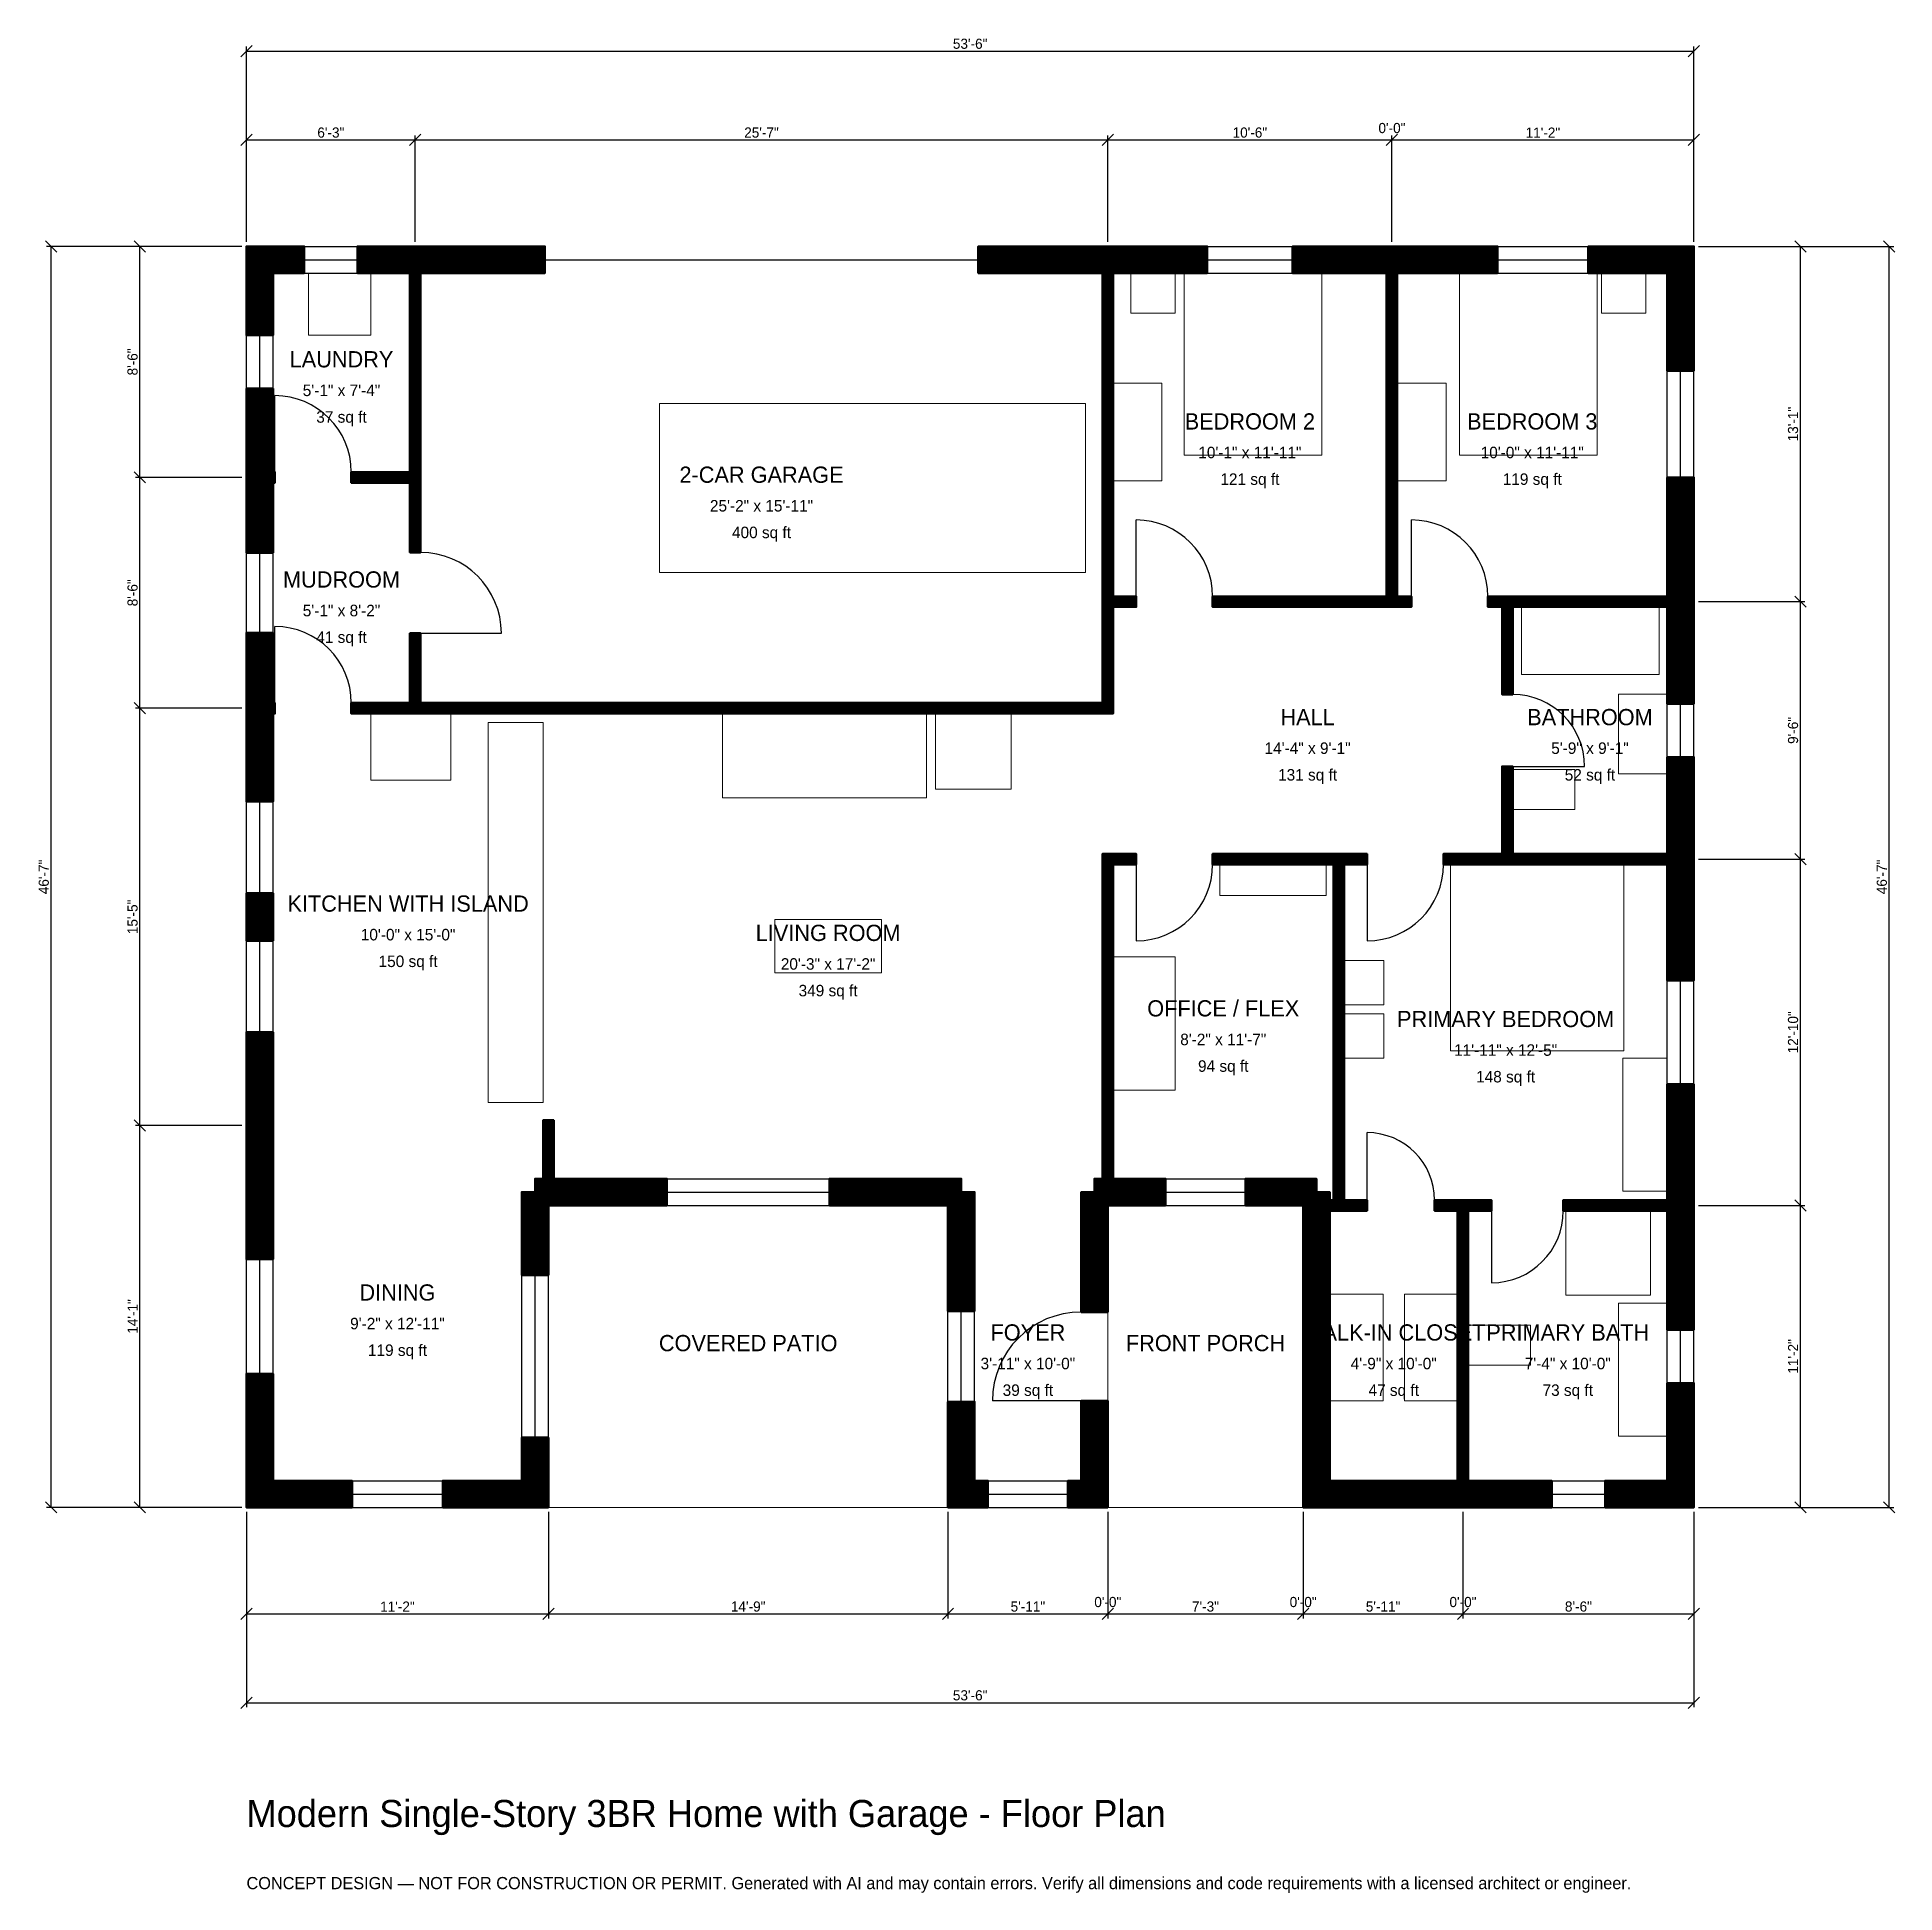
# Model space of a CAD drawing. Header units: inches. Extents: x -93 to 731, y -171 to 652.
import ezdxf
from ezdxf.enums import TextEntityAlignment as Align

# ---------------------------------------------------------------- set-up
doc = ezdxf.new("R2010")
doc.units = ezdxf.units.IN
doc.header["$MEASUREMENT"] = 0
doc.linetypes.add('DASHED', pattern=[0.6, 0.5, -0.1])
for name, color, linetype, lineweight in [('A-ANNO-DIMS', 1, 'Continuous', 13), ('A-ANNO-TEXT', 7, 'Continuous', 18), ('A-AREA-IDEN', 7, 'Continuous', 18), ('A-DOOR', 2, 'Continuous', 25), ('A-FLOR-FIXT', 9, 'Continuous', 13), ('A-FURN', 9, 'Continuous', 13), ('A-GLAZ', 4, 'Continuous', 25), ('A-SITE-PAVE', 8, 'Continuous', 13), ('A-WALL', 7, 'Continuous', 50), ('A-WALL-PATT', 8, 'Continuous', 13)]:
    doc.layers.add(name, color=color, linetype=linetype, lineweight=lineweight)
doc.dimstyles.new('PLAN', dxfattribs={"dimtxt": 4.5, "dimasz": 3, "dimexe": 2, "dimexo": 2, "dimgap": 1, "dimtad": 1, "dimdec": 0, "dimlunit": 4, "dimtsz": 2.5, "dimcen": 2.5, "dimclrd": 1, "dimclre": 1, "dimazin": 3, "dimtfac": 1, "dimtmove": 0, "dimatfit": 3})

msp = doc.modelspace()

# ---------------------------------------------------------------- hatches: boundary and pattern name
at = {"layer": 'A-WALL-PATT'}
h = msp.add_hatch(dxfattribs=at)
h.set_pattern_fill('ANSI31', color=8, scale=0.8)
h.paths.add_polyline_path([(87.0079, 0), (87.0079, 11.811), (122.0472, 11.811), (122.0472, 30.9055), (133.8583, 30.9055), (133.8583, 11.811), (133.8583, 11.811), (133.8583, 0), (133.8583, 0), (133.8583, 0), (122.0472, 0), (122.0472, 0), (87.0079, 0)])
h.paths.add_polyline_path([(11.811, 0), (11.811, 0), (0, 0), (0, 0), (0, 0), (0, 11.811), (0, 11.811), (0, 59.252), (11.811, 59.252), (11.811, 11.811), (46.8504, 11.811), (46.8504, 0), (11.811, 0)])
h.paths.add_polyline_path([(0, 163.3858), (0, 175.1969), (0, 210.6955), (11.811, 210.6955), (11.811, 175.1969), (11.811, 163.3858), (11.811, 110.0394), (0, 110.0394), (0, 163.3858)])
h.paths.add_polyline_path([(0, 272.3753), (11.811, 272.3753), (11.811, 251.2467), (0, 251.2467), (0, 272.3753)])
h.paths.add_polyline_path([(0, 348.4252), (0, 351.9685), (0, 351.9685), (0, 356.6929), (0, 356.6929), (0, 360.2362), (0, 387.7953), (11.811, 387.7953), (11.811, 360.2362), (11.811, 356.6929), (12.5984, 356.6929), (12.5984, 351.9685), (11.811, 351.9685), (11.811, 348.4252), (11.811, 312.9265), (0, 312.9265), (0, 348.4252)])
h.paths.add_polyline_path([(0, 450.7874), (0, 454.3307), (0, 454.3307), (0, 459.0551), (0, 459.0551), (0, 462.5984), (0, 496.063), (11.811, 496.063), (11.811, 462.5984), (11.811, 459.0551), (12.5984, 459.0551), (12.5984, 454.3307), (11.811, 454.3307), (11.811, 450.7874), (11.811, 423.2283), (0, 423.2283), (0, 450.7874)])
h.paths.add_polyline_path([(0, 547.2441), (0, 547.2441), (0, 559.0551), (0, 559.0551), (0, 559.0552), (11.811, 559.0552), (11.811, 559.0551), (25.5906, 559.0551), (25.5906, 547.2441), (11.811, 547.2441), (11.811, 519.685), (0, 519.685), (0, 547.2441)])
h.paths.add_polyline_path([(68.8976, 559.0551), (72.4409, 559.0551), (72.4409, 559.0552), (77.1654, 559.0552), (77.1654, 559.0551), (80.7087, 559.0551), (132.2835, 559.0551), (132.2835, 547.2441), (80.7087, 547.2441), (77.1654, 547.2441), (77.1654, 459.0551), (77.1654, 454.3307), (77.1654, 423.4252), (72.4409, 423.4252), (72.4409, 454.3307), (46.4567, 454.3307), (46.4567, 459.0551), (72.4409, 459.0551), (72.4409, 547.2441), (68.8976, 547.2441), (49.2126, 547.2441), (49.2126, 559.0551), (68.8976, 559.0551)])
h.paths.add_polyline_path([(375.9843, 559.0551), (379.5276, 559.0551), (379.5276, 559.0552), (384.252, 559.0552), (384.252, 559.0551), (387.7953, 559.0551), (425.9843, 559.0551), (425.9843, 547.2441), (387.7953, 547.2441), (384.252, 547.2441), (384.252, 403.937), (394.4882, 403.937), (394.4882, 399.2126), (384.252, 399.2126), (384.252, 356.6929), (384.252, 351.9685), (379.5276, 351.9685), (136.2205, 351.9685), (131.4961, 351.9685), (77.1654, 351.9685), (72.4409, 351.9685), (46.4567, 351.9685), (46.4567, 356.6929), (72.4409, 356.6929), (72.4409, 387.5984), (77.1654, 387.5984), (77.1654, 356.6929), (131.4961, 356.6929), (136.2205, 356.6929), (379.5276, 356.6929), (379.5276, 399.2126), (379.5276, 403.937), (379.5276, 547.2441), (375.9843, 547.2441), (324.4094, 547.2441), (324.4094, 559.0551), (375.9843, 559.0551)])
h.paths.add_polyline_path([(501.9685, 559.0551), (505.5118, 559.0551), (505.5118, 559.0552), (510.2362, 559.0552), (510.2362, 559.0551), (513.7795, 559.0551), (554.7244, 559.0551), (554.7244, 547.2441), (513.7795, 547.2441), (510.2362, 547.2441), (510.2362, 403.937), (516.5354, 403.937), (516.5354, 399.2126), (510.2362, 399.2126), (505.5118, 399.2126), (505.5118, 399.2126), (428.3465, 399.2126), (428.3465, 403.937), (505.5118, 403.937), (505.5118, 547.2441), (501.9685, 547.2441), (463.7795, 547.2441), (463.7795, 559.0551), (501.9685, 559.0551)])
h.paths.add_polyline_path([(629.9213, 559.0551), (629.9213, 559.0552), (641.7323, 559.0552), (641.7323, 559.0551), (641.7323, 559.0551), (641.7323, 547.2441), (641.7323, 547.2441), (641.7323, 503.937), (629.9213, 503.937), (629.9213, 547.2441), (594.8819, 547.2441), (594.8819, 559.0551), (629.9213, 559.0551)])
h.paths.add_polyline_path([(641.7323, 407.4803), (641.7323, 403.937), (641.7323, 403.937), (641.7323, 399.2126), (641.7323, 399.2126), (641.7323, 395.6693), (641.7323, 356.2992), (629.9213, 356.2992), (629.9213, 395.6693), (629.9213, 399.2126), (561.4173, 399.2126), (561.4173, 360.4331), (556.6929, 360.4331), (556.6929, 399.2126), (550.3937, 399.2126), (550.3937, 403.937), (556.6929, 403.937), (561.4173, 403.937), (629.9213, 403.937), (629.9213, 407.4803), (629.9213, 456.6929), (641.7323, 456.6929), (641.7323, 407.4803)])
h.paths.add_polyline_path([(641.7323, 293.3071), (641.7323, 289.7638), (641.7323, 289.7638), (641.7323, 285.0394), (641.7323, 285.0394), (641.7323, 281.4961), (641.7323, 233.6614), (629.9213, 233.6614), (629.9213, 281.4961), (629.9213, 285.0394), (561.4173, 285.0394), (556.6929, 285.0394), (530.7087, 285.0394), (530.7087, 289.7638), (556.6929, 289.7638), (556.6929, 328.5433), (561.4173, 328.5433), (561.4173, 289.7638), (629.9213, 289.7638), (629.9213, 293.3071), (629.9213, 332.6772), (641.7323, 332.6772), (641.7323, 293.3071)])
h.paths.add_polyline_path([(641.7323, 139.7638), (641.7323, 136.2205), (641.7323, 136.2205), (641.7323, 131.4961), (641.7323, 131.4961), (641.7323, 127.9528), (641.7323, 78.7402), (629.9213, 78.7402), (629.9213, 127.9528), (629.9213, 131.4961), (583.8583, 131.4961), (583.8583, 136.2205), (629.9213, 136.2205), (629.9213, 139.7638), (629.9213, 187.5984), (641.7323, 187.5984), (641.7323, 139.7638)])
h.paths.add_polyline_path([(641.7323, 11.811), (641.7323, 11.811), (641.7323, 0), (641.7323, 0), (641.7323, 0), (629.9213, 0), (629.9213, 0), (602.3622, 0), (602.3622, 11.811), (629.9213, 11.811), (629.9213, 55.1181), (641.7323, 55.1181), (641.7323, 11.811)])
h.paths.add_polyline_path([(545.2756, 0), (541.7323, 0), (541.7323, 0), (537.0079, 0), (537.0079, 0), (533.4646, 0), (480.315, 0), (480.315, 0), (468.5039, 0), (468.5039, 0), (468.5039, 0), (468.5039, 11.811), (468.5039, 11.811), (468.5039, 131.4961), (468.5039, 131.4961), (468.5039, 133.8582), (466.1417, 133.8582), (466.1417, 133.8583), (442.9134, 133.8583), (442.9134, 145.6693), (474.4094, 145.6693), (474.4094, 139.7638), (480.315, 139.7638), (480.315, 136.2205), (481.8898, 136.2205), (481.8898, 285.0394), (428.3465, 285.0394), (428.3465, 289.7638), (481.8898, 289.7638), (481.8898, 289.7638), (486.6142, 289.7638), (496.8504, 289.7638), (496.8504, 285.0394), (486.6142, 285.0394), (486.6142, 136.2205), (496.8504, 136.2205), (496.8504, 131.4961), (486.6142, 131.4961), (481.8898, 131.4961), (481.8898, 131.4961), (480.315, 131.4961), (480.315, 11.811), (533.4646, 11.811), (537.0079, 11.811), (537.0079, 131.4961), (537.0079, 131.4961), (526.7717, 131.4961), (526.7717, 136.2205), (537.0079, 136.2205), (537.0079, 136.2205), (541.7323, 136.2205), (551.9685, 136.2205), (551.9685, 131.4961), (541.7323, 131.4961), (541.7323, 11.811), (545.2756, 11.811), (578.7402, 11.811), (578.7402, 0), (545.2756, 0)])
h.paths.add_polyline_path([(384.252, 133.8583), (384.252, 133.8582), (381.8898, 133.8582), (381.8898, 131.4961), (381.8898, 131.4961), (381.8898, 86.6142), (370.0787, 86.6142), (370.0787, 139.7638), (375.9843, 139.7638), (375.9843, 145.6693), (379.5276, 145.6693), (379.5276, 285.0394), (379.5276, 289.7638), (384.252, 289.7638), (394.4882, 289.7638), (394.4882, 285.0394), (384.252, 285.0394), (384.252, 145.6693), (407.4803, 145.6693), (407.4803, 133.8583), (384.252, 133.8583)])
h.paths.add_polyline_path([(381.8898, 11.811), (381.8898, 11.811), (381.8898, 0), (381.8898, 0), (381.8898, 0), (370.0787, 0), (370.0787, 0), (364.1732, 0), (364.1732, 11.811), (370.0787, 11.811), (370.0787, 47.2441), (381.8898, 47.2441), (381.8898, 11.811)])
h.paths.add_polyline_path([(322.8346, 0), (322.8346, 0), (311.0236, 0), (311.0236, 0), (311.0236, 0), (311.0236, 11.811), (311.0236, 11.811), (311.0236, 46.8504), (322.8346, 46.8504), (322.8346, 11.811), (328.7402, 11.811), (328.7402, 0), (322.8346, 0)])
h.paths.add_polyline_path([(311.0236, 133.8583), (258.4646, 133.8583), (258.4646, 145.6693), (316.9291, 145.6693), (316.9291, 139.7638), (322.8346, 139.7638), (322.8346, 87.0079), (311.0236, 87.0079), (311.0236, 133.8583)])
h.paths.add_polyline_path([(136.2205, 133.8583), (136.2205, 133.8582), (133.8583, 133.8582), (133.8583, 131.4961), (133.8583, 131.4961), (133.8583, 102.9528), (122.0472, 102.9528), (122.0472, 139.7638), (127.9528, 139.7638), (127.9528, 145.6693), (131.4961, 145.6693), (131.4961, 171.6535), (136.2205, 171.6535), (136.2205, 145.6693), (186.4173, 145.6693), (186.4173, 133.8583), (136.2205, 133.8583)])

# ---------------------------------------------------------------- linework, layer by layer
at = {"layer": 'A-DOOR', "linetype": 'DASHED'}
msp.add_line((132.2835, 553.1496), (324.4094, 553.1496), dxfattribs=at)
at = {"layer": 'A-DOOR'}
for p, q in [((12.5984, 459.0551), (12.5984, 492.9134)), ((394.4882, 403.937), (394.4882, 437.7953)), ((516.5354, 403.937), (516.5354, 437.7953)), ((12.5984, 356.6929), (12.5984, 390.5512)), ((77.1654, 387.5984), (112.9921, 387.5984)), ((561.4173, 328.5433), (593.3071, 328.5433)), ((394.4882, 285.0394), (394.4882, 251.1811)), ((496.8504, 285.0394), (496.8504, 251.1811)), ((496.8504, 136.2205), (496.8504, 166.1417)), ((551.9685, 131.4961), (551.9685, 99.6063)), ((370.0787, 47.2441), (330.7087, 47.2441))]:
    msp.add_line(p, q, dxfattribs=at)
for centre, radius, start, end in [((12.5984, 459.0551), 33.8583, 0, 90), ((394.4882, 403.937), 33.8583, 0, 90), ((516.5354, 403.937), 33.8583, 0, 90), ((77.1654, 387.5984), 35.8268, 0, 90), ((12.5984, 356.6929), 33.8583, 0, 90), ((561.4173, 328.5433), 31.8898, 0, 90), ((394.4882, 285.0394), 33.8583, 270, 360), ((496.8504, 285.0394), 33.8583, 270, 360), ((496.8504, 136.2205), 29.9213, 0, 90), ((551.9685, 131.4961), 31.8898, 270, 360), ((370.0787, 47.2441), 39.3701, 90, 180)]:
    msp.add_arc(centre, radius, start, end, dxfattribs=at)
at = {"layer": 'A-FLOR-FIXT'}
for points in [[(565.3543, 369.2913), (626.378, 369.2913), (626.378, 399.2126), (565.3543, 399.2126)], [(608.2677, 325.1969), (629.9213, 325.1969), (629.9213, 360.6299), (608.2677, 360.6299)], [(107.0866, 179.5276), (131.4961, 179.5276), (131.4961, 348.0315), (107.0866, 348.0315)], [(561.4173, 309.4488), (588.9764, 309.4488), (588.9764, 327.1654), (561.4173, 327.1654)], [(585.0394, 94.0945), (622.4409, 94.0945), (622.4409, 131.4961), (585.0394, 131.4961)], [(608.2677, 31.4961), (629.9213, 31.4961), (629.9213, 90.5512), (608.2677, 90.5512)], [(541.7323, 62.9921), (569.2913, 62.9921), (569.2913, 80.7087), (541.7323, 80.7087)]]:
    msp.add_lwpolyline(points, close=True, dxfattribs=at)
at = {"layer": 'A-FURN'}
for points in [[(27.5591, 519.685), (55.1181, 519.685), (55.1181, 547.2441), (27.5591, 547.2441)], [(392.126, 529.5276), (411.811, 529.5276), (411.811, 547.2441), (392.126, 547.2441)], [(415.748, 466.5354), (476.7717, 466.5354), (476.7717, 547.2441), (415.748, 547.2441)], [(537.7953, 466.5354), (598.8189, 466.5354), (598.8189, 547.2441), (537.7953, 547.2441)], [(600.7874, 529.5276), (620.4724, 529.5276), (620.4724, 547.2441), (600.7874, 547.2441)], [(384.252, 455.1181), (405.9055, 455.1181), (405.9055, 498.4252), (384.252, 498.4252)], [(510.2362, 455.1181), (531.8898, 455.1181), (531.8898, 498.4252), (510.2362, 498.4252)], [(183.0709, 414.5669), (372.0472, 414.5669), (372.0472, 489.3701), (183.0709, 489.3701)], [(55.1181, 322.4409), (90.5512, 322.4409), (90.5512, 351.9685), (55.1181, 351.9685)], [(211.0236, 314.5669), (301.5748, 314.5669), (301.5748, 351.9685), (211.0236, 351.9685)], [(305.5118, 318.5039), (338.9764, 318.5039), (338.9764, 351.9685), (305.5118, 351.9685)], [(431.4961, 271.2598), (478.7402, 271.2598), (478.7402, 285.0394), (431.4961, 285.0394)], [(533.8583, 202.3622), (610.6299, 202.3622), (610.6299, 285.0394), (533.8583, 285.0394)], [(234.252, 237.0079), (281.4961, 237.0079), (281.4961, 260.6299), (234.252, 260.6299)], [(384.252, 185.0394), (411.811, 185.0394), (411.811, 244.0945), (384.252, 244.0945)], [(486.6142, 222.8346), (504.3307, 222.8346), (504.3307, 242.5197), (486.6142, 242.5197)], [(486.6142, 199.2126), (504.3307, 199.2126), (504.3307, 218.8976), (486.6142, 218.8976)], [(610.2362, 140.1575), (629.9213, 140.1575), (629.9213, 199.2126), (610.2362, 199.2126)], [(480.315, 47.2441), (503.937, 47.2441), (503.937, 94.4882), (480.315, 94.4882)], [(513.3858, 47.2441), (537.0079, 47.2441), (537.0079, 94.4882), (513.3858, 94.4882)]]:
    msp.add_lwpolyline(points, close=True, dxfattribs=at)
at = {"layer": 'A-GLAZ'}
for p, q in [((25.5906, 559.0551), (49.2126, 559.0551)), ((25.5906, 553.1496), (49.2126, 553.1496)), ((425.9843, 559.0551), (463.7795, 559.0551)), ((425.9843, 553.1496), (463.7795, 553.1496)), ((554.7244, 559.0551), (594.8819, 559.0551)), ((554.7244, 553.1496), (594.8819, 553.1496)), ((25.5906, 547.2441), (49.2126, 547.2441)), ((425.9843, 547.2441), (463.7795, 547.2441)), ((554.7244, 547.2441), (594.8819, 547.2441)), ((0, 496.063), (0, 519.685)), ((5.9055, 496.063), (5.9055, 519.685)), ((11.811, 496.063), (11.811, 519.685)), ((629.9213, 456.6929), (629.9213, 503.937)), ((635.8268, 456.6929), (635.8268, 503.937)), ((641.7323, 456.6929), (641.7323, 503.937)), ((0, 387.7953), (0, 423.2283)), ((5.9055, 387.7953), (5.9055, 423.2283)), ((11.811, 387.7953), (11.811, 423.2283)), ((629.9213, 332.6772), (629.9213, 356.2992)), ((635.8268, 332.6772), (635.8268, 356.2992)), ((641.7323, 332.6772), (641.7323, 356.2992)), ((0, 272.3753), (0, 312.9265)), ((5.9055, 272.3753), (5.9055, 312.9265)), ((11.811, 272.3753), (11.811, 312.9265)), ((0, 210.6955), (0, 251.2467)), ((5.9055, 210.6955), (5.9055, 251.2467)), ((11.811, 210.6955), (11.811, 251.2467)), ((629.9213, 187.5984), (629.9213, 233.6614)), ((635.8268, 187.5984), (635.8268, 233.6614)), ((641.7323, 187.5984), (641.7323, 233.6614)), ((186.4173, 145.6693), (258.4646, 145.6693)), ((407.4803, 145.6693), (442.9134, 145.6693)), ((186.4173, 139.7638), (258.4646, 139.7638)), ((186.4173, 133.8583), (258.4646, 133.8583)), ((407.4803, 139.7638), (442.9134, 139.7638)), ((407.4803, 133.8583), (442.9134, 133.8583)), ((0, 59.252), (0, 110.0394)), ((5.9055, 59.252), (5.9055, 110.0394)), ((11.811, 59.252), (11.811, 110.0394)), ((122.0472, 30.9055), (122.0472, 102.9528)), ((127.9528, 30.9055), (127.9528, 102.9528)), ((133.8583, 30.9055), (133.8583, 102.9528)), ((311.0236, 46.8504), (311.0236, 87.0079)), ((316.9291, 46.8504), (316.9291, 87.0079)), ((322.8346, 46.8504), (322.8346, 87.0079)), ((629.9213, 55.1181), (629.9213, 78.7402)), ((635.8268, 55.1181), (635.8268, 78.7402)), ((641.7323, 55.1181), (641.7323, 78.7402)), ((46.8504, 11.811), (87.0079, 11.811)), ((328.7402, 11.811), (364.1732, 11.811)), ((578.7402, 11.811), (602.3622, 11.811)), ((46.8504, 5.9055), (87.0079, 5.9055)), ((46.8504, 0), (87.0079, 0)), ((328.7402, 5.9055), (364.1732, 5.9055)), ((328.7402, 0), (364.1732, 0)), ((578.7402, 5.9055), (602.3622, 5.9055)), ((578.7402, 0), (602.3622, 0))]:
    msp.add_line(p, q, dxfattribs=at)
at = {"layer": 'A-SITE-PAVE', "linetype": 'DASHED'}
for points in [[(133.8583, 0), (311.0236, 0), (311.0236, 133.8583), (133.8583, 133.8583)], [(381.8898, 0), (468.5039, 0), (468.5039, 133.8583), (381.8898, 133.8583)]]:
    msp.add_lwpolyline(points, close=True, dxfattribs=at)
at = {"layer": 'A-WALL'}
for points in [[(0, 547.2441), (0, 547.2441), (0, 559.0551), (0, 559.0551), (0, 559.0552), (11.811, 559.0552), (11.811, 559.0551), (25.5906, 559.0551), (25.5906, 547.2441), (11.811, 547.2441), (11.811, 519.685), (0, 519.685), (0, 547.2441)], [(68.8976, 559.0551), (72.4409, 559.0551), (72.4409, 559.0552), (77.1654, 559.0552), (77.1654, 559.0551), (80.7087, 559.0551), (132.2835, 559.0551), (132.2835, 547.2441), (80.7087, 547.2441), (77.1654, 547.2441), (77.1654, 459.0551), (77.1654, 454.3307), (77.1654, 423.4252), (72.4409, 423.4252), (72.4409, 454.3307), (46.4567, 454.3307), (46.4567, 459.0551), (72.4409, 459.0551), (72.4409, 547.2441), (68.8976, 547.2441), (49.2126, 547.2441), (49.2126, 559.0551), (68.8976, 559.0551)], [(375.9843, 559.0551), (379.5276, 559.0551), (379.5276, 559.0552), (384.252, 559.0552), (384.252, 559.0551), (387.7953, 559.0551), (425.9843, 559.0551), (425.9843, 547.2441), (387.7953, 547.2441), (384.252, 547.2441), (384.252, 403.937), (394.4882, 403.937), (394.4882, 399.2126), (384.252, 399.2126), (384.252, 356.6929), (384.252, 351.9685), (379.5276, 351.9685), (136.2205, 351.9685), (131.4961, 351.9685), (77.1654, 351.9685), (72.4409, 351.9685), (46.4567, 351.9685), (46.4567, 356.6929), (72.4409, 356.6929), (72.4409, 387.5984), (77.1654, 387.5984), (77.1654, 356.6929), (131.4961, 356.6929), (136.2205, 356.6929), (379.5276, 356.6929), (379.5276, 399.2126), (379.5276, 403.937), (379.5276, 547.2441), (375.9843, 547.2441), (324.4094, 547.2441), (324.4094, 559.0551), (375.9843, 559.0551)], [(501.9685, 559.0551), (505.5118, 559.0551), (505.5118, 559.0552), (510.2362, 559.0552), (510.2362, 559.0551), (513.7795, 559.0551), (554.7244, 559.0551), (554.7244, 547.2441), (513.7795, 547.2441), (510.2362, 547.2441), (510.2362, 403.937), (516.5354, 403.937), (516.5354, 399.2126), (510.2362, 399.2126), (505.5118, 399.2126), (505.5118, 399.2126), (428.3465, 399.2126), (428.3465, 403.937), (505.5118, 403.937), (505.5118, 547.2441), (501.9685, 547.2441), (463.7795, 547.2441), (463.7795, 559.0551), (501.9685, 559.0551)], [(629.9213, 559.0551), (629.9213, 559.0552), (641.7323, 559.0552), (641.7323, 559.0551), (641.7323, 559.0551), (641.7323, 547.2441), (641.7323, 547.2441), (641.7323, 503.937), (629.9213, 503.937), (629.9213, 547.2441), (594.8819, 547.2441), (594.8819, 559.0551), (629.9213, 559.0551)], [(0, 450.7874), (0, 454.3307), (0, 454.3307), (0, 459.0551), (0, 459.0551), (0, 462.5984), (0, 496.063), (11.811, 496.063), (11.811, 462.5984), (11.811, 459.0551), (12.5984, 459.0551), (12.5984, 454.3307), (11.811, 454.3307), (11.811, 450.7874), (11.811, 423.2283), (0, 423.2283), (0, 450.7874)], [(641.7323, 407.4803), (641.7323, 403.937), (641.7323, 403.937), (641.7323, 399.2126), (641.7323, 399.2126), (641.7323, 395.6693), (641.7323, 356.2992), (629.9213, 356.2992), (629.9213, 395.6693), (629.9213, 399.2126), (561.4173, 399.2126), (561.4173, 360.4331), (556.6929, 360.4331), (556.6929, 399.2126), (550.3937, 399.2126), (550.3937, 403.937), (556.6929, 403.937), (561.4173, 403.937), (629.9213, 403.937), (629.9213, 407.4803), (629.9213, 456.6929), (641.7323, 456.6929), (641.7323, 407.4803)], [(0, 348.4252), (0, 351.9685), (0, 351.9685), (0, 356.6929), (0, 356.6929), (0, 360.2362), (0, 387.7953), (11.811, 387.7953), (11.811, 360.2362), (11.811, 356.6929), (12.5984, 356.6929), (12.5984, 351.9685), (11.811, 351.9685), (11.811, 348.4252), (11.811, 312.9265), (0, 312.9265), (0, 348.4252)], [(641.7323, 293.3071), (641.7323, 289.7638), (641.7323, 289.7638), (641.7323, 285.0394), (641.7323, 285.0394), (641.7323, 281.4961), (641.7323, 233.6614), (629.9213, 233.6614), (629.9213, 281.4961), (629.9213, 285.0394), (561.4173, 285.0394), (556.6929, 285.0394), (530.7087, 285.0394), (530.7087, 289.7638), (556.6929, 289.7638), (556.6929, 328.5433), (561.4173, 328.5433), (561.4173, 289.7638), (629.9213, 289.7638), (629.9213, 293.3071), (629.9213, 332.6772), (641.7323, 332.6772), (641.7323, 293.3071)], [(384.252, 133.8583), (384.252, 133.8582), (381.8898, 133.8582), (381.8898, 131.4961), (381.8898, 131.4961), (381.8898, 86.6142), (370.0787, 86.6142), (370.0787, 139.7638), (375.9843, 139.7638), (375.9843, 145.6693), (379.5276, 145.6693), (379.5276, 285.0394), (379.5276, 289.7638), (384.252, 289.7638), (394.4882, 289.7638), (394.4882, 285.0394), (384.252, 285.0394), (384.252, 145.6693), (407.4803, 145.6693), (407.4803, 133.8583), (384.252, 133.8583)], [(545.2756, 0), (541.7323, 0), (541.7323, 0), (537.0079, 0), (537.0079, 0), (533.4646, 0), (480.315, 0), (480.315, 0), (468.5039, 0), (468.5039, 0), (468.5039, 0), (468.5039, 11.811), (468.5039, 11.811), (468.5039, 131.4961), (468.5039, 131.4961), (468.5039, 133.8582), (466.1417, 133.8582), (466.1417, 133.8583), (442.9134, 133.8583), (442.9134, 145.6693), (474.4094, 145.6693), (474.4094, 139.7638), (480.315, 139.7638), (480.315, 136.2205), (481.8898, 136.2205), (481.8898, 285.0394), (428.3465, 285.0394), (428.3465, 289.7638), (481.8898, 289.7638), (481.8898, 289.7638), (486.6142, 289.7638), (496.8504, 289.7638), (496.8504, 285.0394), (486.6142, 285.0394), (486.6142, 136.2205), (496.8504, 136.2205), (496.8504, 131.4961), (486.6142, 131.4961), (481.8898, 131.4961), (481.8898, 131.4961), (480.315, 131.4961), (480.315, 11.811), (533.4646, 11.811), (537.0079, 11.811), (537.0079, 131.4961), (537.0079, 131.4961), (526.7717, 131.4961), (526.7717, 136.2205), (537.0079, 136.2205), (537.0079, 136.2205), (541.7323, 136.2205), (551.9685, 136.2205), (551.9685, 131.4961), (541.7323, 131.4961), (541.7323, 11.811), (545.2756, 11.811), (578.7402, 11.811), (578.7402, 0), (545.2756, 0)], [(0, 272.3753), (11.811, 272.3753), (11.811, 251.2467), (0, 251.2467), (0, 272.3753)], [(0, 163.3858), (0, 175.1969), (0, 210.6955), (11.811, 210.6955), (11.811, 175.1969), (11.811, 163.3858), (11.811, 110.0394), (0, 110.0394), (0, 163.3858)], [(641.7323, 139.7638), (641.7323, 136.2205), (641.7323, 136.2205), (641.7323, 131.4961), (641.7323, 131.4961), (641.7323, 127.9528), (641.7323, 78.7402), (629.9213, 78.7402), (629.9213, 127.9528), (629.9213, 131.4961), (583.8583, 131.4961), (583.8583, 136.2205), (629.9213, 136.2205), (629.9213, 139.7638), (629.9213, 187.5984), (641.7323, 187.5984), (641.7323, 139.7638)], [(136.2205, 133.8583), (136.2205, 133.8582), (133.8583, 133.8582), (133.8583, 131.4961), (133.8583, 131.4961), (133.8583, 102.9528), (122.0472, 102.9528), (122.0472, 139.7638), (127.9528, 139.7638), (127.9528, 145.6693), (131.4961, 145.6693), (131.4961, 171.6535), (136.2205, 171.6535), (136.2205, 145.6693), (186.4173, 145.6693), (186.4173, 133.8583), (136.2205, 133.8583)], [(311.0236, 133.8583), (258.4646, 133.8583), (258.4646, 145.6693), (316.9291, 145.6693), (316.9291, 139.7638), (322.8346, 139.7638), (322.8346, 87.0079), (311.0236, 87.0079), (311.0236, 133.8583)], [(11.811, 0), (11.811, 0), (0, 0), (0, 0), (0, 0), (0, 11.811), (0, 11.811), (0, 59.252), (11.811, 59.252), (11.811, 11.811), (46.8504, 11.811), (46.8504, 0), (11.811, 0)], [(641.7323, 11.811), (641.7323, 11.811), (641.7323, 0), (641.7323, 0), (641.7323, 0), (629.9213, 0), (629.9213, 0), (602.3622, 0), (602.3622, 11.811), (629.9213, 11.811), (629.9213, 55.1181), (641.7323, 55.1181), (641.7323, 11.811)], [(322.8346, 0), (322.8346, 0), (311.0236, 0), (311.0236, 0), (311.0236, 0), (311.0236, 11.811), (311.0236, 11.811), (311.0236, 46.8504), (322.8346, 46.8504), (322.8346, 11.811), (328.7402, 11.811), (328.7402, 0), (322.8346, 0)], [(381.8898, 11.811), (381.8898, 11.811), (381.8898, 0), (381.8898, 0), (381.8898, 0), (370.0787, 0), (370.0787, 0), (364.1732, 0), (364.1732, 11.811), (370.0787, 11.811), (370.0787, 47.2441), (381.8898, 47.2441), (381.8898, 11.811)], [(87.0079, 0), (87.0079, 11.811), (122.0472, 11.811), (122.0472, 30.9055), (133.8583, 30.9055), (133.8583, 11.811), (133.8583, 11.811), (133.8583, 0), (133.8583, 0), (133.8583, 0), (122.0472, 0), (122.0472, 0), (87.0079, 0)]]:
    msp.add_lwpolyline(points, close=True, dxfattribs=at)

# ---------------------------------------------------------------- texts
at = {"layer": 'A-ANNO-TEXT'}
for s, height, p in [('Modern Single-Story 3BR Home with Garage - Floor Plan', 12, (0, -141.7323)), ('CONCEPT DESIGN — NOT FOR CONSTRUCTION OR PERMIT. Generated with AI and may contain errors. Verify all dimensions and code requirements with a licensed architect or engineer.', 5.4, (0, -169.2913))]:
    msp.add_text(s, height=height, dxfattribs=at).set_placement(p)
at = {"layer": 'A-AREA-IDEN'}
for s, height, p in [('LAUNDRY', 7.2, (42.126, 509.0551)), ('5\'-1" x 7\'-4"', 5.1, (42.126, 495.2756)), ('37 sq ft', 5.1, (42.126, 483.4646)), ('BEDROOM 2', 7.2, (444.8819, 481.4961)), ('BEDROOM 3', 7.2, (570.0787, 481.4961)), ('10\'-1" x 11\'-11"', 5.1, (444.8819, 467.7165)), ('10\'-0" x 11\'-11"', 5.1, (570.0787, 467.7165)), ('2-CAR GARAGE', 7.2, (228.3465, 457.874)), ('121 sq ft', 5.1, (444.8819, 455.9055)), ('119 sq ft', 5.1, (570.0787, 455.9055)), ('25\'-2" x 15\'-11"', 5.1, (228.3465, 444.0945)), ('400 sq ft', 5.1, (228.3465, 432.2835)), ('MUDROOM', 7.2, (42.126, 411.4173)), ('5\'-1" x 8\'-2"', 5.1, (42.126, 397.6378)), ('41 sq ft', 5.1, (42.126, 385.8268)), ('HALL', 7.2, (470.4724, 350.3937)), ('BATHROOM', 7.2, (595.6693, 350.3937)), ('14\'-4" x 9\'-1"', 5.1, (470.4724, 336.6142)), ('5\'-9" x 9\'-1"', 5.1, (595.6693, 336.6142)), ('131 sq ft', 5.1, (470.4724, 324.8031)), ('52 sq ft', 5.1, (595.6693, 324.8031)), ('KITCHEN WITH ISLAND', 7.2, (71.6535, 267.7165)), ('10\'-0" x 15\'-0"', 5.1, (71.6535, 253.937)), ('LIVING ROOM', 7.2, (257.874, 254.7244)), ('150 sq ft', 5.1, (71.6535, 242.126)), ('20\'-3" x 17\'-2"', 5.1, (257.874, 240.9449)), ('349 sq ft', 5.1, (257.874, 229.1339)), ('OFFICE / FLEX', 7.2, (433.0709, 221.2598)), ('PRIMARY BEDROOM', 7.2, (558.2677, 216.5354)), ('8\'-2" x 11\'-7"', 5.1, (433.0709, 207.4803)), ('94 sq ft', 5.1, (433.0709, 195.6693)), ('11\'-11" x 12\'-5"', 5.1, (558.2677, 202.7559)), ('148 sq ft', 5.1, (558.2677, 190.9449)), ('DINING', 7.2, (66.9291, 95.2756)), ('9\'-2" x 12\'-11"', 5.1, (66.9291, 81.4961)), ('COVERED PATIO', 7.2, (222.4409, 72.8346)), ('FOYER', 7.2, (346.4567, 77.5591)), ('FRONT PORCH', 7.2, (425.1968, 72.8346)), ('WALK-IN CLOSET', 7.2, (508.6614, 77.5591)), ('PRIMARY BATH', 7.2, (585.8268, 77.5591)), ('119 sq ft', 5.1, (66.9291, 69.685)), ('3\'-11" x 10\'-0"', 5.1, (346.4567, 63.7795)), ('4\'-9" x 10\'-0"', 5.1, (508.6614, 63.7795)), ('7\'-4" x 10\'-0"', 5.1, (585.8268, 63.7795)), ('39 sq ft', 5.1, (346.4567, 51.9685)), ('47 sq ft', 5.1, (508.6614, 51.9685)), ('73 sq ft', 5.1, (585.8268, 51.9685))]:
    msp.add_text(s, height=height, dxfattribs=at).set_placement(p, align=Align.MIDDLE_CENTER)

# ---------------------------------------------------------------- dimensions: what is measured, and where the dimension line sits
at = {"layer": 'A-ANNO-DIMS'}
for base, p1, p2, text in [((0, 645.6693), (0, 559.0551), (641.7323, 559.0551), '53\'-6"'), ((0, 606.2992), (0, 559.0551), (74.8031, 559.0551), '6\'-3"'), ((74.8031, 606.2992), (74.8031, 559.0551), (381.8898, 559.0551), '25\'-7"'), ((381.8898, 606.2992), (381.8898, 559.0551), (507.874, 559.0551), '10\'-6"'), ((507.874, 606.2992), (507.874, 559.0551), (507.874, 559.0551), '0\'-0"'), ((507.874, 606.2992), (507.874, 559.0551), (641.7323, 559.0551), '11\'-2"'), ((0, -47.2441), (0, 0), (133.8583, 0), '11\'-2"'), ((0, -86.6142), (0, 0), (641.7323, 0), '53\'-6"'), ((133.8583, -47.2441), (133.8583, 0), (311.0236, 0), '14\'-9"'), ((311.0236, -47.2441), (311.0236, 0), (381.8898, 0), '5\'-11"'), ((381.8898, -47.2441), (381.8898, 0), (381.8898, 0), '0\'-0"'), ((381.8898, -47.2441), (381.8898, 0), (468.5039, 0), '7\'-3"'), ((468.5039, -47.2441), (468.5039, 0), (468.5039, 0), '0\'-0"'), ((468.5039, -47.2441), (468.5039, 0), (539.3701, 0), '5\'-11"'), ((539.3701, -47.2441), (539.3701, 0), (539.3701, 0), '0\'-0"'), ((539.3701, -47.2441), (539.3701, 0), (641.7323, 0), '8\'-6"')]:
    msp.add_linear_dim(base=base, p1=p1, p2=p2, text=text, dimstyle='PLAN', dxfattribs=at).render()
for base, p1, p2, text in [((-86.6142, 0), (0, 0), (0, 559.0551), '46\'-7"'), ((-47.2441, 456.6929), (0, 456.6929), (0, 559.0551), '8\'-6"'), ((688.9764, 401.5748), (641.7323, 401.5748), (641.7323, 559.0551), '13\'-1"'), ((728.3465, 0), (641.7323, 0), (641.7323, 559.0551), '46\'-7"'), ((-47.2441, 354.3307), (0, 354.3307), (0, 456.6929), '8\'-6"'), ((688.9764, 287.4016), (641.7323, 287.4016), (641.7323, 401.5748), '9\'-6"'), ((-47.2441, 169.2913), (0, 169.2913), (0, 354.3307), '15\'-5"'), ((688.9764, 133.8583), (641.7323, 133.8583), (641.7323, 287.4016), '12\'-10"'), ((-47.2441, 0), (0, 0), (0, 169.2913), '14\'-1"'), ((688.9764, 0), (641.7323, 0), (641.7323, 133.8583), '11\'-2"')]:
    msp.add_linear_dim(base=base, p1=p1, p2=p2, angle=90, text=text, dimstyle='PLAN', dxfattribs=at).render()

doc.saveas('drawing.dxf')
